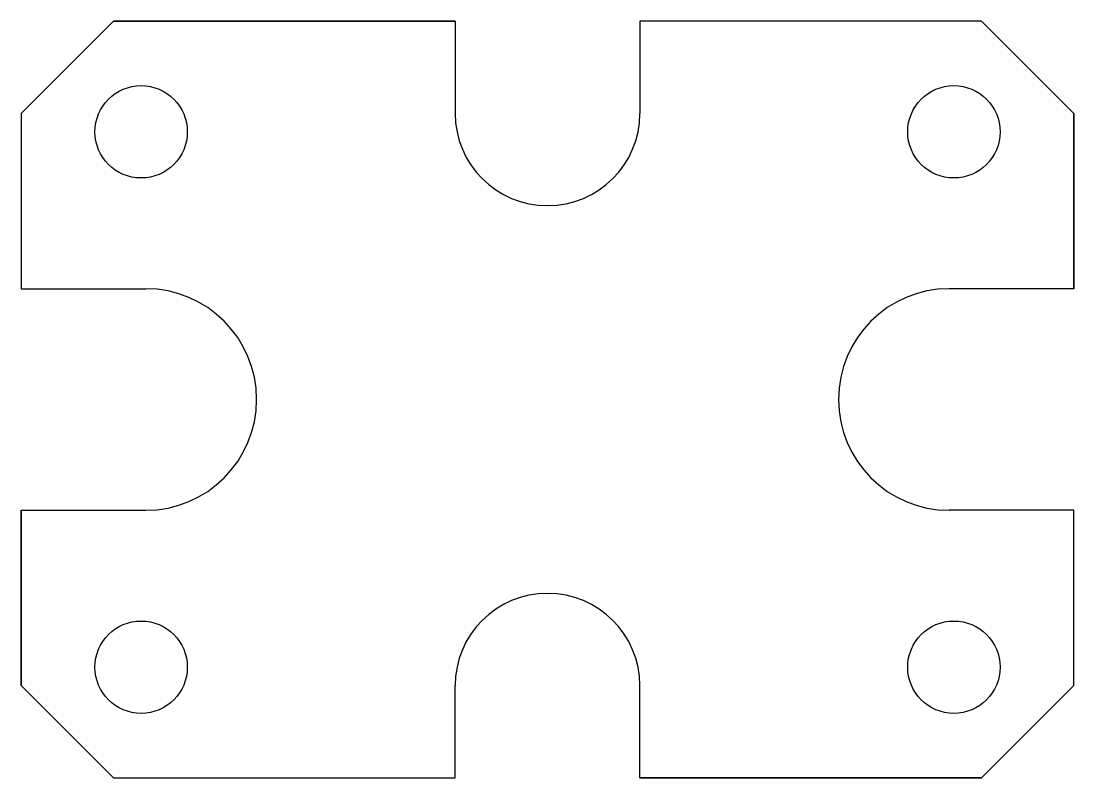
# Model space of a CAD drawing. Header units: inches. Extents: x 44 to 158, y 29 to 111.
import ezdxf

# ---------------------------------------------------------------- set-up
doc = ezdxf.new("R2010")
doc.units = ezdxf.units.IN
doc.header["$MEASUREMENT"] = 0

msp = doc.modelspace()

# ---------------------------------------------------------------- linework, layer by layer
for p, q in [((53.58, 111.02), (43.58, 101.02)), ((90.58, 111.02), (53.58, 111.02)), ((53.58, 111.02), (90.58, 111.02)), ((53.58, 111.02), (56.58, 111.02)), ((90.58, 111.02), (90.58, 101.02)), ((147.58, 111.02), (110.58, 111.02)), ((110.58, 111.02), (110.58, 101.02)), ((147.58, 111.02), (144.58, 111.02)), ((157.58, 101.02), (147.58, 111.02)), ((43.58, 101.02), (43.58, 82.02)), ((43.58, 101.02), (43.58, 82.02)), ((157.58, 82.02), (157.58, 101.02)), ((157.58, 101.02), (157.58, 82.02)), ((43.58, 82.02), (57.08, 82.02)), ((157.58, 82.02), (144.08, 82.02)), ((43.58, 58.02), (43.58, 39.02)), ((43.58, 39.02), (43.58, 58.02)), ((43.58, 58.02), (57.08, 58.02)), ((157.58, 58.02), (144.08, 58.02)), ((157.58, 39.02), (157.58, 58.02)), ((157.58, 39.02), (157.58, 58.02)), ((53.58, 29.02), (43.58, 39.02)), ((90.58, 29.02), (90.58, 39.02)), ((110.58, 29.02), (110.58, 39.02)), ((147.58, 29.02), (157.58, 39.02)), ((53.58, 29.02), (90.58, 29.02)), ((53.58, 29.02), (90.58, 29.02)), ((53.58, 29.02), (56.58, 29.02)), ((110.58, 29.02), (147.58, 29.02)), ((147.58, 29.02), (110.58, 29.02)), ((147.58, 29.02), (144.58, 29.02))]:
    msp.add_line(p, q)
for centre in [(56.58, 99.02), (144.58, 99.02), (56.58, 41.02), (144.58, 41.02)]:
    msp.add_circle(centre, 5)
for centre, radius, start, end in [((100.58, 101.02), 10, 180, 0), ((57.08, 70.02), 12, 270, 90), ((144.08, 70.02), 12, 90, 270), ((100.58, 39.02), 10, 0, 180)]:
    msp.add_arc(centre, radius, start, end)

doc.saveas('drawing.dxf')
